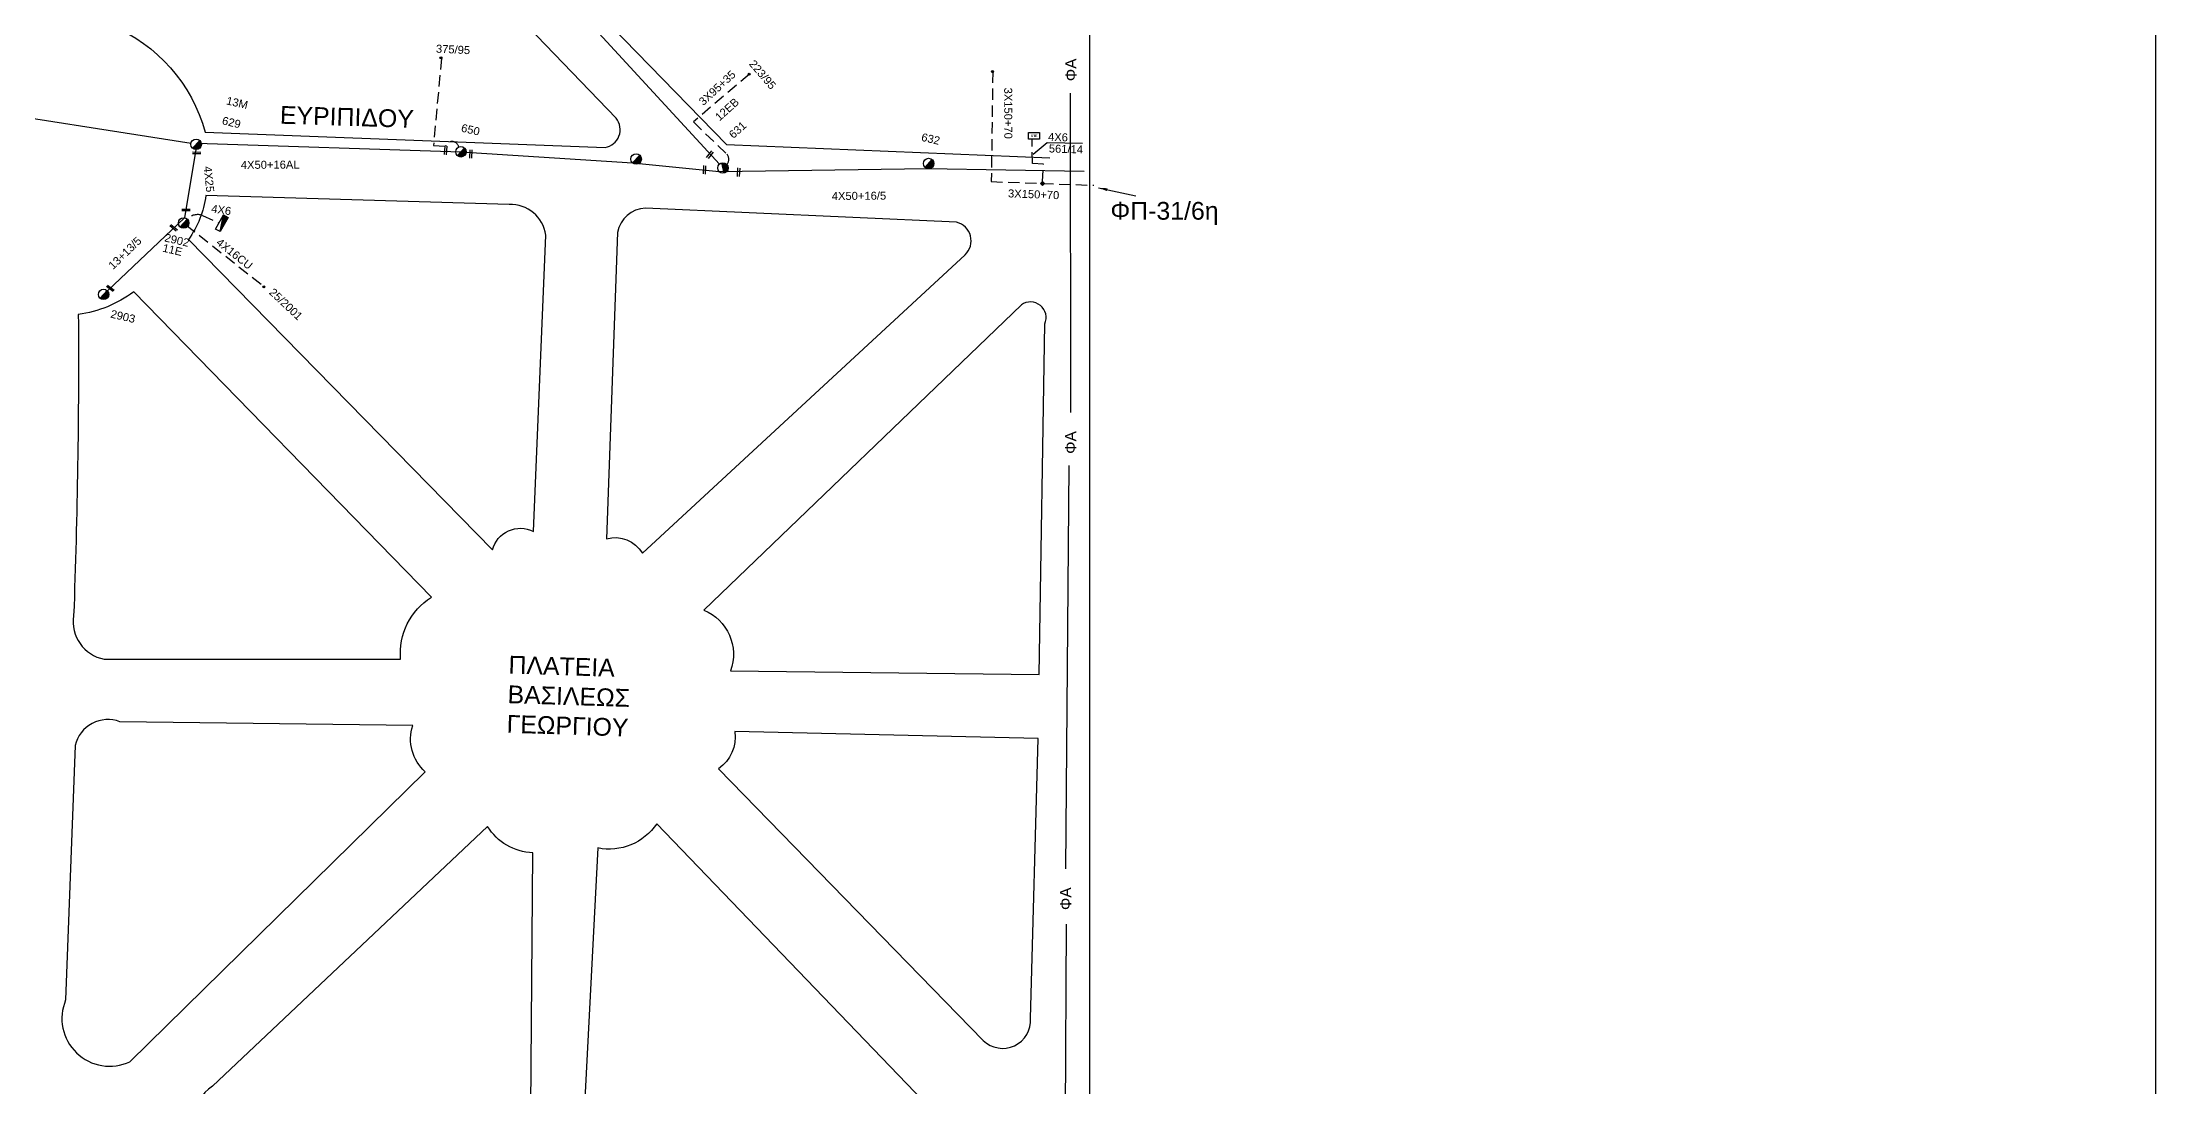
# Model space of a CAD drawing. Header units: millimetres. Extents: x 745 to 5694, y 762 to 3401.
# Drawn here: x 2838.3 to 3313.8, y 1378.1 to 1613.2 of the extents above; entities that cross this region are included whole.
import ezdxf

# ---------------------------------------------------------------- set-up
doc = ezdxf.new("R2010")
doc.units = ezdxf.units.MM
doc.linetypes.add('DASHED', pattern=[19.05, 12.7, -6.35])
for name, color, linetype in [('Pillar OTE', 7, 'Continuous'), ('Άγνωστα', 7, 'Continuous'), ('Γυμνά εναέρια ΧΤ και ΦΟΠ (3Φ)   4x50+16AL', 7, 'Continuous'), ('Εναέρια παροχή ΧΤ 4x25', 7, 'SYN_LINE'), ('Επιγραφές - Σχήματα', 7, 'Continuous'), ('Μηχανική τομή', 7, 'Continuous'), ('Στύλος ΦΜ', 7, 'Continuous'), ('Στύλος ΦΜ @ 1', 7, 'Continuous'), ('Συνδέσεις', 7, 'Continuous'), ('Υποσταθμοί', 7, 'Continuous'), ('Υπόβαθρο ΔΕΗ', 7, 'Continuous'), ('Υπόγεια καλώδια Παροχών ΧΤ   4x16CU', 7, 'DASHED'), ('Υπόγεια καλώδια Παροχών ΧΤ   4x6', 7, 'DASHED')]:
    doc.layers.add(name, color=color, linetype=linetype)
doc.styles.add('arial', font='arial.ttf')
doc.styles.get("Standard").update_dxf_attribs({"font": 'arial.ttf'})
doc.linetypes.add('SYN_LINE', pattern='A,0.5,-0.0001,["/\\/\\/\\/",Standard,S=0.1,R=0,X=0,Y=-0.05],-0.25', length=0.7501)
doc.dimstyles.new('ISO-25', dxfattribs={"dimtxt": 2.5, "dimasz": 2.5, "dimexe": 1.25, "dimexo": 0.625, "dimtad": 1, "dimtxsty": 'Standard', "dimcen": 2.5, "dimadec": 0, "dimazin": 0, "dimtfac": 1, "dimtmove": 0, "dimatfit": 3, "dimfxl": 1, "dimarcsym": 0})

# ---------------------------------------------------------------- blocks, each defined once
blk = doc.blocks.new('ΥΠΑΡΧΩΝ ΤΣΙΜΕΝΤΕΝΙΟΣ ΣΤΥΛΟΣ')
at = {"layer": 'Στύλος ΦΜ'}
blk.add_hatch(color=256, dxfattribs=at).paths.add_polyline_path([(-1.3, -2.3, 0.574793), (2.6, 0, 0.268822), (1.3, 2.3)])
blk.add_line((-1.3, -2.3), (1.3, 2.3), dxfattribs=at)
blk.add_circle((0, 0), 2.62, dxfattribs=at)
at = {"layer": 'Στύλος ΦΜ', "flags": 4}
for tag, p in [('ΑΡΙΘΜΟΣ', (-4.7, 8.1)), ('ΤΥΠΟΣ', (-4.9, 3))]:
    blk.add_attdef(tag, p, '', height=4, dxfattribs=at)
blk = doc.blocks.new('υποσταθμος σε κλειστο χωρο')
at = {"layer": 'Υποσταθμοί', "ltscale": 40}
blk.add_hatch(color=256, dxfattribs=at).paths.add_polyline_path([(-9.5, -3.1), (9.5, -3.1), (9.5, 3.1)])
blk.add_lwpolyline([(-9.5, -3.1), (-9.5, 3.1), (9.5, 3.1), (9.5, -3.1)], close=True, dxfattribs=at)
blk.add_lwpolyline([(-9.5, -3.1), (9.5, 3.1)], dxfattribs=at)
blk = doc.blocks.new('ΥΠΑΡΧΩΝ ΥΠΟΣΤΑΘΜΟΣ ΣΕ ΚΛΕΙΣΤΟ ΧΩΡΟ')
at = {"layer": 'Υποσταθμοί'}
blk.add_blockref('υποσταθμος σε κλειστο χωρο', (0, 0), dxfattribs=at)
at = {"layer": 'Υποσταθμοί', "linetype": 'SYN_LINE', "ltscale": 40, "flags": 1}
for tag, p in [('ΜΕΤΑΣΧΗΜΑΤΙΣΜΟΣ', (10.7, 2.2)), ('ΙΣΧΥΣ', (10.6, -0.9)), ('ΑΡΙΘΜΟΣ', (10.8, -3.9))]:
    blk.add_attdef(tag, p, '', height=2, dxfattribs=at)
blk = doc.blocks.new('ΜΗΧΑΝΙΚΗ ΤΟΜΗ')
at = {"layer": 'Μηχανική τομή', "ltscale": 40}
for p, q in [((-1.89, 0.78), (1.89, 0.78)), ((1.89, 0), (-1.89, 0))]:
    blk.add_line(p, q, dxfattribs=at)
blk = doc.blocks.new('_ΣΥΝΔΕΣΗ')
at = {"layer": 'Συνδέσεις', "linetype": 'SYN_LINE', "ltscale": 40}
blk.add_hatch(color=256, dxfattribs=at).paths.add_polyline_path([(0.5, 0, 1), (-0.5, 0, 1)])
at = {"layer": 'Συνδέσεις'}
blk.add_circle((0, 0), 0.5, dxfattribs=at)
blk = doc.blocks.new('TSONTA XT1')
at = {"ltscale": 40}
h = blk.add_hatch(color=256, dxfattribs=at)
h.dxf.hatch_style = 1
h.paths.add_polyline_path([(596, 2487.7), (597.1, 2488.8), (596, 2489.9), (594.9, 2488.8)])
blk.add_lwpolyline([(594.9, 2488.8), (596, 2489.9), (597.1, 2488.8), (596, 2487.7)], close=True, dxfattribs=at)
blk = doc.blocks.new('PILLAR ΟΤΕ')
at = {"layer": 'Pillar OTE', "ltscale": 40}
blk.add_lwpolyline([(-3.3, 2), (3.4, 2), (3.4, -2), (-3.3, -2)], close=True, dxfattribs=at)
at = {"layer": 'Pillar OTE', "insert": (-1.8, 0.7), "char_height": 1.357, "width": 109.961, "attachment_point": 1}
blk.add_mtext('{\\fArial|b1|i0|c161|p34;OTE}', dxfattribs=at)

msp = doc.modelspace()

# ---------------------------------------------------------------- linework, layer by layer
at = {"layer": 'Άγνωστα', "color": 85}
msp.add_lwpolyline([(2990.65, 1585.81), (2960.05, 1619.02), (2946.83, 1632.65), (2927.72, 1653.45), (2890.72, 1691.15)], dxfattribs=at)
at = {"layer": 'Άγνωστα', "color": 6, "linetype": 'DASHED', "ltscale": 0.2}
msp.add_lwpolyline([(2928.1, 1609.61), (2926.34, 1590), (2929.04, 1589.86, -0.757548), (2932.01, 1589.67, 24.956618)], format="xyb", dxfattribs=at)
at = {"layer": 'Άγνωστα', "color": 85, "linetype": 'DASHED', "ltscale": 0.2}
msp.add_lwpolyline([(2997.38, 1606.03), (2984.79, 1595.3), (2992.22, 1588.16, -0.404766), (2992.31, 1585.73, -0.8582)], format="xyb", dxfattribs=at)
at = {"layer": 'Άγνωστα', "color": 173, "linetype": 'DASHED', "ltscale": 0.2}
for points in [[(3052.13, 1606.65), (3051.82, 1581.87)], [(3051.82, 1581.87), (3074.91, 1581.05)]]:
    msp.add_lwpolyline(points, dxfattribs=at)
at = {"layer": 'Άγνωστα', "color": 6}
msp.add_lwpolyline([(2990.56, 1584.15), (3037.45, 1584.79), (3072.67, 1584.21)], dxfattribs=at)
at = {"layer": 'Άγνωστα', "color": 6, "ltscale": 0.2}
msp.add_lwpolyline([(2870.32, 1573.72), (2852.98, 1557.29)], dxfattribs=at)
at = {"layer": 'Γυμνά εναέρια ΧΤ και ΦΟΠ (3Φ)   4x50+16AL', "color": 6}
for points in [[(2813.83, 1601.06), (2818.15, 1598.93), (2871.79, 1590.53)], [(2873.14, 1590.49), (2932.5, 1588.59), (2971.12, 1586.1), (2990.56, 1584.15)]]:
    msp.add_lwpolyline(points, dxfattribs=at)
at = {"layer": 'Εναέρια παροχή ΧΤ 4x25', "color": 6, "ltscale": 20}
msp.add_lwpolyline([(2872.9, 1589.08), (2870.32, 1573.72)], dxfattribs=at)
at = {"layer": 'Επιγραφές - Σχήματα', "color": 85, "ltscale": 0.2}
for p, q in [((3069.59, 1601.76), (3069.61, 1529.88)), ((3069.27, 1517.98), (3068.47, 1427.17)), ((3068.64, 1414.7), (3068.41, 1371.78))]:
    msp.add_line(p, q, dxfattribs=at)
at = {"layer": 'Επιγραφές - Σχήματα'}
msp.add_lwpolyline([(780.39, 1891.51), (3073.89, 1891.51), (3073.89, 778.3), (780.39, 778.3)], close=True, dxfattribs=at)
at = {"layer": 'Επιγραφές - Σχήματα', "ltscale": 10}
msp.add_lwpolyline([(3073.89, 778.3), (3313.76, 778.3), (3313.76, 1891.51), (3073.89, 1891.51)], dxfattribs=at)
at = {"layer": 'Υπόβαθρο ΔΕΗ'}
for points in [[(3067.63, 1635.35), (2959, 1745.54), (2897.25, 1687.88), (2992.22, 1590.19), (3064.97, 1587.22)], [(3064.35, 1590.67), (3072.34, 1590.56)]]:
    msp.add_lwpolyline(points, dxfattribs=at)
for points in [[(2887.98, 1678.7), (2821.83, 1615.58, -0.480726), (2875, 1593.03), (2964.93, 1589.55, 0.577181), (2967.39, 1596.13), (2887.98, 1678.7)], [(2875.15, 1578.71, -0.118611), (2871.2, 1568.84), (2939.6, 1498.95, -0.478694), (2948.79, 1503.13), (2951.61, 1569.82, 0.383849), (2943.34, 1576.73), (2875.15, 1578.71)], [(2974.02, 1575.9, 0.349626), (2967.75, 1570.44), (2965.25, 1501.47, -0.33908), (2973.32, 1498.23), (3045.9, 1565.4, 0.596102), (3044, 1572.73), (2974.02, 1575.9)], [(2925.88, 1488.3), (2858.88, 1557.04, -0.12423), (2846.43, 1551.94, -0.010923), (2845.38, 1484.14, 0.403786), (2852.23, 1474.36), (2918.94, 1474.36, -0.284606), (2925.88, 1488.3, -14.330005)], [(2987.12, 1485.43, -0.401052), (2993.16, 1471.72), (3062.58, 1470.91), (3063.85, 1549.82, 0.754536), (3058.57, 1554.16), (2987.12, 1485.43)], [(2921.68, 1459.41), (2855.78, 1460.28, 0.454103), (2845.71, 1454.91), (2843.58, 1397.65, 0.686757), (2858.04, 1383.74), (2924.48, 1449.01, -0.30066), (2921.68, 1459.41, -7.9134)], [(2994.1, 1458.05, -0.28673), (2990.44, 1449.71), (3049.99, 1388.53, 0.69183), (3060.62, 1393.5), (3062.32, 1456.53), (2994.1, 1458.05)], [(2938.49, 1436.73), (2876.61, 1378.2, 0.734992), (2879.35, 1365.57), (2938.31, 1364.81, 0.511397), (2948.21, 1373.33), (2948.68, 1430.78, -0.253256), (2938.49, 1436.73, 0.131753)], [(2976.56, 1437.33, -0.30553), (2963.28, 1431.86), (2960.33, 1373.91, 0.438326), (2970.24, 1363.79), (3030.13, 1362.11, 0.712633), (3036.46, 1374.96), (2976.56, 1437.33)]]:
    msp.add_lwpolyline(points, format="xyb", dxfattribs=at)
at = {"layer": 'Υπόγεια καλώδια Παροχών ΧΤ   4x16CU', "color": 6, "linetype": 'DASHED', "ltscale": 0.2}
msp.add_line((2870.62, 1572.16), (2888.2, 1558.23), dxfattribs=at)
at = {"layer": 'Υπόγεια καλώδια Παροχών ΧΤ   4x6', "color": 6, "linetype": 'DASHED', "ltscale": 0.2}
msp.add_line((2874.39, 1574.21), (2878.04, 1572.55), dxfattribs=at)
at = {"layer": 'Υπόγεια καλώδια Παροχών ΧΤ   4x6', "color": 173, "linetype": 'DASHED', "ltscale": 0.2}
msp.add_lwpolyline([(3063.33, 1581.89), (3063.56, 1585.82), (3061.06, 1585.97), (3061.02, 1591.4)], dxfattribs=at)
at = {"layer": 'Υπόγεια καλώδια Παροχών ΧΤ   4x6', "color": 6, "linetype": 'DASHED', "ltscale": 0.2}
msp.add_arc((2873.23, 1571.34), 3.1, 68.1542, 139.6665, dxfattribs=at)

# ---------------------------------------------------------------- block references
at = {"layer": 'Pillar OTE', "xscale": 0.375, "yscale": 0.375, "zscale": 0.375}
msp.add_blockref('PILLAR ΟΤΕ', (3061.39, 1592.18), dxfattribs=at)
at = {"layer": 'Μηχανική τομή'}
for p, xscale, yscale, zscale, rotation in [((2873.05, 1588.13), 0.5000000000003156, 0.5000000000003156, 0.5000000000003156, 358.6448381560533), ((2928.88, 1588.9), 0.5000000000006087, 0.5000000000006087, 0.5000000000006087, 266.5991275497426), ((2934.54, 1588.08), 0.5000000000006087, 0.5000000000006087, 0.5000000000006087, 266.5991275497426), ((2988.36, 1588.03), 0.5000000000006204, 0.5000000000006204, 0.5000000000006204, 231.9079921398441), ((2987.09, 1584.53), 0.5000000000006087, 0.5000000000006087, 0.5000000000006087, 266.5991275497426), ((2994.77, 1584), 0.5000000000006087, 0.5000000000006087, 0.5000000000006087, 266.5991275497426), ((2870.67, 1575.29), 0.5000000000003156, 0.5000000000003156, 0.5000000000003156, 358.6448381560533), ((2867.74, 1571.32), 0.5000000000002904, 0.5000000000002904, 0.5000000000002904, 321.0802890233906), ((2853.52, 1557.69), 0.5000000000002904, 0.5000000000002904, 0.5000000000002904, 321.0802890233906)]:
    msp.add_blockref('ΜΗΧΑΝΙΚΗ ΤΟΜΗ', p, dxfattribs=dict(at, xscale=xscale, yscale=yscale, zscale=zscale, rotation=rotation))
at = {"layer": 'Στύλος ΦΜ @ 1', "ltscale": 40}
ref = msp.add_blockref('ΥΠΑΡΧΩΝ ΤΣΙΜΕΝΤΕΝΙΟΣ ΣΤΥΛΟΣ', (2872.93, 1590.26), dxfattribs=dict(at, xscale=0.4499999999996779, yscale=0.4499999999996779, zscale=0.4499999999996779, rotation=346.8465568456768))
ref.add_attrib('ΤΥΠΟΣ', '13M', (2879.58, 1599.29), dxfattribs={"layer": 'Στύλος ΦΜ', "height": 1.8, "rotation": 346.8466, "flags": 4})
ref.add_attrib('ΑΡΙΘΜΟΣ', '629', (2878.63, 1594.8), dxfattribs={"layer": 'Στύλος ΦΜ', "height": 1.8, "rotation": 346.8466, "flags": 4})
ref = msp.add_blockref('ΥΠΑΡΧΩΝ ΤΣΙΜΕΝΤΕΝΙΟΣ ΣΤΥΛΟΣ', (2991.44, 1584.94), dxfattribs=dict(at, xscale=0.4499999999998528, yscale=0.4499999999998528, zscale=0.4499999999998528, rotation=42.02279232375672))
ref.add_attrib('ΤΥΠΟΣ', '12EB', (2990.67, 1595.41), dxfattribs={"layer": 'Στύλος ΦΜ', "height": 1.8, "rotation": 42.0228, "flags": 4})
ref.add_attrib('ΑΡΙΘΜΟΣ', '631', (2993.78, 1591.44), dxfattribs={"layer": 'Στύλος ΦΜ', "height": 1.8, "rotation": 42.0228, "flags": 4})
ref = msp.add_blockref('ΥΠΑΡΧΩΝ ΤΣΙΜΕΝΤΕΝΙΟΣ ΣΤΥΛΟΣ', (2932.5, 1588.59), dxfattribs=dict(at, xscale=0.4499999999996779, yscale=0.4499999999996779, zscale=0.4499999999996779, rotation=346.8465568456768))
ref.add_attrib('ΤΥΠΟΣ', '650', (2932.42, 1593.16), dxfattribs={"layer": 'Στύλος ΦΜ', "height": 1.8, "rotation": 346.8466, "flags": 4})
ref = msp.add_blockref('ΥΠΑΡΧΩΝ ΤΣΙΜΕΝΤΕΝΙΟΣ ΣΤΥΛΟΣ', (3037.72, 1585.94), dxfattribs=dict(at, xscale=0.4499999999996779, yscale=0.4499999999996779, zscale=0.4499999999996779, rotation=346.8465568456768))
ref.add_attrib('ΤΥΠΟΣ', '632', (3035.93, 1591.09), dxfattribs={"layer": 'Στύλος ΦΜ', "height": 1.8, "rotation": 346.8466, "flags": 4})
at = {"layer": 'Στύλος ΦΜ @ 1', "ltscale": 40, "xscale": 0.4499999999996779, "yscale": 0.4499999999996779, "zscale": 0.4499999999996779, "rotation": 346.8465568456768}
msp.add_blockref('ΥΠΑΡΧΩΝ ΤΣΙΜΕΝΤΕΝΙΟΣ ΣΤΥΛΟΣ', (2971.92, 1586.96), dxfattribs=at)
at = {"layer": 'Στύλος ΦΜ @ 1', "ltscale": 40}
ref = msp.add_blockref('ΥΠΑΡΧΩΝ ΤΣΙΜΕΝΤΕΝΙΟΣ ΣΤΥΛΟΣ', (2870.12, 1572.56), dxfattribs=dict(at, xscale=0.4499999999996779, yscale=0.4499999999996779, zscale=0.4499999999996779, rotation=346.8465568456768))
ref.add_attrib('ΤΥΠΟΣ', '11Ε', (2865.24, 1566.14), dxfattribs={"layer": 'Στύλος ΦΜ', "height": 1.8, "rotation": 346.8466, "flags": 4})
ref.add_attrib('ΑΡΙΘΜΟΣ', '2902', (2865.69, 1568.44), dxfattribs={"layer": 'Στύλος ΦΜ', "height": 1.8, "rotation": 346.8466, "flags": 4})
ref = msp.add_blockref('ΥΠΑΡΧΩΝ ΤΣΙΜΕΝΤΕΝΙΟΣ ΣΤΥΛΟΣ', (2852.12, 1556.48), dxfattribs=dict(at, xscale=0.4499999999996779, yscale=0.4499999999996779, zscale=0.4499999999996779, rotation=346.8465568456768))
ref.add_attrib('ΤΥΠΟΣ', '2903', (2853.54, 1551.29), dxfattribs={"layer": 'Στύλος ΦΜ', "height": 1.8, "rotation": 346.8466, "flags": 4})
at = {"layer": 'Συνδέσεις'}
for name, p, xscale, yscale, zscale in [('_ΣΥΝΔΕΣΗ', (2928.01, 1609.71), 0.4499999999998181, 0.4499999999998181, 0.4499999999998181), ('_ΣΥΝΔΕΣΗ', (2997.37, 1606.07), 0.4499999999998181, 0.4499999999998181, 0.4499999999998181), ('_ΣΥΝΔΕΣΗ', (3052.07, 1606.63), 0.4499999999998181, 0.4499999999998181, 0.4499999999998181), ('TSONTA XT1', (2810.58, 525.92), 0.4241059120679047, 0.4241059120679047, 0.4241059120679047), ('_ΣΥΝΔΕΣΗ', (2888.15, 1558.17), 0.4499999999998181, 0.4499999999998181, 0.4499999999998181)]:
    msp.add_blockref(name, p, dxfattribs=dict(at, xscale=xscale, yscale=yscale, zscale=zscale))
at = {"layer": 'Υποσταθμοί', "xscale": 0.1918294314591744, "yscale": 0.1918294314591744, "zscale": 0.1918294314591744, "rotation": 60.6544165737712}
msp.add_blockref('ΥΠΑΡΧΩΝ ΥΠΟΣΤΑΘΜΟΣ ΣΕ ΚΛΕΙΣΤΟ ΧΩΡΟ', (2878.7, 1572.49), dxfattribs=at)

# ---------------------------------------------------------------- texts
at = {"layer": 'Άγνωστα', "char_height": 1.8, "width": 69.1904, "attachment_point": 1, "style": 'arial'}
for s, insert, rotation in [('3X95+35', (2985.81, 1600.2), 42.6308), ('3X150+70', (3056.51, 1603.03), 270.1528), ('4X50+16/5', (3015.92, 1579.53), 0.3797), ('3X150+70', (3055.61, 1580.13), 357.9027)]:
    msp.add_mtext(s, dxfattribs=dict(at, insert=insert, rotation=rotation))
at = {"layer": 'Γυμνά εναέρια ΧΤ και ΦΟΠ (3Φ)   4x50+16AL', "insert": (2882.98, 1586.53), "char_height": 1.8, "width": 69.1904, "attachment_point": 1, "rotation": 0.3797, "style": 'arial'}
msp.add_mtext('4X50+16AL', dxfattribs=at)
at = {"layer": 'Εναέρια παροχή ΧΤ 4x25', "insert": (2876.41, 1585.43), "char_height": 1.8, "width": 69.1904, "attachment_point": 1, "rotation": 276.0768, "style": 'arial'}
msp.add_mtext('4X25', dxfattribs=at)
at = {"layer": 'Επιγραφές - Σχήματα', "attachment_point": 1, "style": 'arial'}
for s, insert, char_height, width, rotation in [('375/95', (2926.93, 1612.71), 1.8, 69.1904, 357.2696), ('223/95', (2998.56, 1609.46), 1.8, 69.1904, 310.5469), ('ΕΥΡΙΠΙΔΟΥ', (2891.86, 1598.91), 4, 69.1904, 358.2013), ('4Χ6', (3064.61, 1592.86), 1.8, 69.1904, 358.2318), ('561/14', (3064.79, 1590.24), 1.8, 69.1904, 358.2318), ('25/2001', (2890.43, 1558.05), 1.8, 70.4383, 316.8457), ('ΠΛΑΤΕΙΑ ΒΑΣΙΛΕΩΣ ΓΕΩΡΓΙΟΥ', (2943.28, 1475.14), 4, 42.5927, 358.2013)]:
    msp.add_mtext(s, dxfattribs=dict(at, insert=insert, char_height=char_height, width=width, rotation=rotation))
at = {"layer": 'Επιγραφές - Σχήματα', "color": 85, "ltscale": 0.2, "char_height": 2.5, "width": 69.1904, "attachment_point": 1, "rotation": 90.3823, "style": 'arial'}
for insert in [(3068.49, 1604.46), (3068.45, 1520.57), (3067.31, 1417.87)]:
    msp.add_mtext('ΦΑ', dxfattribs=dict(at, insert=insert))
at = {"layer": 'Επιγραφές - Σχήματα', "ltscale": 0.2, "insert": (3078.61, 1577.3), "char_height": 4, "width": 30.8102, "attachment_point": 1}
msp.add_mtext('ΦΠ-31/6η', dxfattribs=at)
at = {"layer": 'Υπόγεια καλώδια Παροχών ΧΤ   4x16CU', "char_height": 1.8, "width": 69.1904, "attachment_point": 1, "style": 'arial'}
for s, insert, rotation in [('13+13/5', (2853, 1563.25), 44.1374), ('4X16CU', (2878.41, 1569.27), 321.491)]:
    msp.add_mtext(s, dxfattribs=dict(at, insert=insert, rotation=rotation))
at = {"layer": 'Υπόγεια καλώδια Παροχών ΧΤ   4x6', "insert": (2876.52, 1576.75), "char_height": 1.8, "width": 69.1904, "attachment_point": 1, "rotation": 351.363, "style": 'arial'}
msp.add_mtext('4X6', dxfattribs=at)

# ---------------------------------------------------------------- leaders
at = {"layer": 'Επιγραφές - Σχήματα', "ltscale": 40}
for points, override in [([(3061.2, 1588.07), (3064.35, 1590.67)], {"dimasz": 1, "dimtad": 0}), ([(3075.95, 1580.47), (3084.29, 1578.69)], {"dimasz": 2, "dimtad": 0})]:
    msp.add_leader(points, dimstyle='ISO-25', override=override, dxfattribs=at)

doc.saveas('drawing.dxf')
